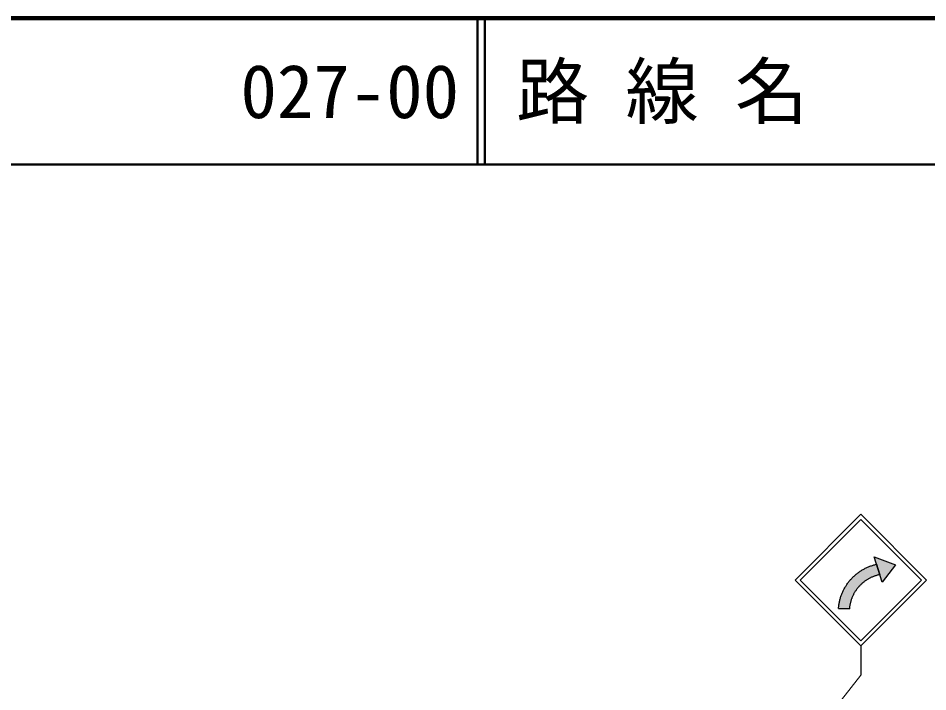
# Model space of a CAD drawing. Units: millimetres at full size, sheet at 1:1000; details may follow other scales. Extents: x 40000 to 680000, y 20000 to 380000.
# Drawn here: x 146309 to 208562, y 333930 to 380000 of the extents above; entities that cross this region are included whole.
import ezdxf
from ezdxf.enums import TextEntityAlignment as Align

# ---------------------------------------------------------------- set-up
doc = ezdxf.new("R2010")
doc.units = ezdxf.units.MM
doc.header["$LTSCALE"] = 1000
for name, color, linetype, lineweight in [('M-STR-HTXT', 7, 'Continuous', 13), ('M-STR-STRC', 7, 'Continuous', 25), ('M-TTL', 2, 'Continuous', 140), ('M-TTL-LINE', 7, 'Continuous', 50)]:
    doc.layers.add(name, color=color, linetype=linetype, lineweight=lineweight)
doc.layers.add('M-TTL-TXT', color=7, linetype='Continuous')
doc.styles.add('ＭＳ ゴシック', font='')
doc.styles.get('ＭＳ ゴシック').set_extended_font_data('MS Gothic')

msp = doc.modelspace()

# ---------------------------------------------------------------- hatches: boundary and pattern name
at = {"layer": 'M-STR-STRC'}
for points in [[(205273, 341938), (205229, 341929), (205185, 341919), (205141, 341908), (205097, 341897), (205054, 341885), (205010, 341872), (204967, 341858), (204925, 341843), (204882, 341828), (204840, 341812), (204798, 341796), (204756, 341778), (204715, 341760), (204674, 341741), (204633, 341722), (204593, 341702), (204553, 341681), (204514, 341659), (204474, 341637), (204435, 341614), (204397, 341590), (204359, 341566), (204322, 341541), (204284, 341515), (204248, 341489), (204212, 341462), (204176, 341434), (204141, 341406), (204106, 341377), (204072, 341348), (204038, 341318), (204005, 341287), (203972, 341256), (203940, 341224), (203908, 341192), (203877, 341159), (203847, 341126), (203817, 341092), (203788, 341057), (203759, 341023), (203731, 340987), (203704, 340951), (203677, 340915), (203651, 340878), (203626, 340841), (203601, 340803), (203577, 340765), (203553, 340726), (203531, 340688), (203509, 340648), (203487, 340608), (203466, 340568), (203446, 340528), (203427, 340487), (203408, 340446), (203391, 340405), (203373, 340363), (203357, 340321), (203341, 340278), (203326, 340236), (203312, 340193), (203299, 340150), (203286, 340107), (203274, 340063), (203263, 340019), (203253, 339976), (203243, 339931), (203234, 339887), (203226, 339843), (203219, 339798), (203212, 339754), (203206, 339709), (203201, 339664), (203197, 339619), (203197, 339615), (202454, 339616), (202456, 339655), (202461, 339713), (202467, 339770), (202474, 339828), (202482, 339886), (202491, 339943), (202501, 340000), (202512, 340057), (202524, 340114), (202537, 340171), (202551, 340227), (202566, 340283), (202581, 340339), (202598, 340395), (202616, 340450), (202635, 340505), (202655, 340559), (202675, 340614), (202697, 340667), (202720, 340721), (202743, 340774), (202767, 340827), (202793, 340879), (202819, 340931), (202846, 340982), (202874, 341033), (202903, 341083), (202933, 341133), (202964, 341182), (202995, 341231), (203027, 341279), (203061, 341327), (203095, 341374), (203130, 341421), (203165, 341466), (203202, 341512), (203239, 341556), (203277, 341600), (203316, 341643), (203355, 341686), (203395, 341728), (203436, 341769), (203478, 341809), (203520, 341849), (203563, 341888), (203607, 341926), (203652, 341964), (203697, 342000), (203742, 342036), (203789, 342071), (203836, 342105), (203883, 342139), (203931, 342171), (203980, 342203), (204029, 342234), (204079, 342264), (204129, 342293), (204180, 342321), (204231, 342349), (204282, 342375), (204335, 342401), (204387, 342426), (204440, 342449), (204493, 342472), (204547, 342494), (204601, 342515), (204656, 342535), (204711, 342554), (204766, 342572), (204821, 342589), (204877, 342605), (204933, 342620), (204990, 342634), (205046, 342648), (204880, 343167), (206350, 342603), (205439, 341419)], [(205046, 342648), (204990, 342634), (204933, 342620), (204877, 342605), (204821, 342589), (204766, 342572), (204711, 342554), (204656, 342535), (204601, 342515), (204547, 342494), (204493, 342472), (204440, 342449), (204387, 342426), (204335, 342401), (204282, 342375), (204231, 342349), (204180, 342321), (204129, 342293), (204079, 342264), (204029, 342234), (203980, 342203), (203931, 342171), (203883, 342139), (203836, 342105), (203789, 342071), (203742, 342036), (203697, 342000), (203652, 341964), (203607, 341926), (203563, 341888), (203520, 341849), (203478, 341809), (203436, 341769), (203395, 341728), (203355, 341686), (203316, 341643), (203277, 341600), (203239, 341556), (203202, 341512), (203165, 341466), (203130, 341421), (203095, 341374), (203061, 341327), (203027, 341279), (202995, 341231), (202964, 341182), (202933, 341133), (202903, 341083), (202874, 341033), (202846, 340982), (202819, 340931), (202793, 340879), (202767, 340827), (202743, 340774), (202720, 340721), (202697, 340667), (202675, 340614), (202655, 340559), (202635, 340505), (202616, 340450), (202598, 340395), (202581, 340339), (202566, 340283), (202551, 340227), (202537, 340171), (202524, 340114), (202512, 340057), (202501, 340000), (202491, 339943), (202482, 339886), (202474, 339828), (202467, 339770), (202461, 339713), (202456, 339655), (202454, 339616), (203197, 339615), (203201, 339664), (203206, 339709), (203212, 339754), (203219, 339798), (203226, 339843), (203234, 339887), (203243, 339931), (203253, 339976), (203263, 340019), (203274, 340063), (203286, 340107), (203299, 340150), (203312, 340193), (203326, 340236), (203341, 340278), (203357, 340321), (203373, 340363), (203391, 340405), (203408, 340446), (203427, 340487), (203446, 340528), (203466, 340568), (203487, 340608), (203509, 340648), (203531, 340688), (203553, 340726), (203577, 340765), (203601, 340803), (203626, 340841), (203651, 340878), (203677, 340915), (203704, 340951), (203731, 340987), (203759, 341023), (203788, 341057), (203817, 341092), (203847, 341126), (203877, 341159), (203908, 341192), (203940, 341224), (203972, 341256), (204005, 341287), (204038, 341318), (204072, 341348), (204106, 341377), (204141, 341406), (204176, 341434), (204212, 341462), (204248, 341489), (204284, 341515), (204322, 341541), (204359, 341566), (204397, 341590), (204435, 341614), (204474, 341637), (204514, 341659), (204553, 341681), (204593, 341702), (204633, 341722), (204674, 341741), (204715, 341760), (204756, 341778), (204798, 341796), (204840, 341812), (204882, 341828), (204925, 341843), (204967, 341858), (205010, 341872), (205054, 341885), (205097, 341897), (205141, 341908), (205185, 341919), (205229, 341929), (205273, 341938)]]:
    msp.add_hatch(color=256, dxfattribs=at).paths.add_polyline_path(points)

# ---------------------------------------------------------------- linework, layer by layer
at = {"layer": 'M-STR-HTXT'}
msp.add_line((184308, 309989), (203974, 335070), dxfattribs=at)
at = {"layer": 'M-STR-STRC'}
for p, q in [((199474, 341570), (203974, 346070)), ((199827, 341570), (203974, 345716)), ((208474, 341569), (203974, 346070)), ((208120, 341569), (203974, 345716)), ((205439, 341419), (204880, 343167)), ((204880, 343167), (206350, 342603)), ((206350, 342603), (205439, 341419)), ((199474, 341570), (203974, 337069)), ((199827, 341570), (203974, 337423)), ((203974, 337069), (208474, 341569)), ((203974, 337423), (208120, 341569)), ((202454, 339616), (203197, 339615)), ((203974, 337069), (203974, 335070))]:
    msp.add_line(p, q, dxfattribs=at)
for points in [[(204880, 343167), (206350, 342603), (205439, 341419)], [(204880, 343167), (206350, 342603), (205439, 341419)], [(205046, 342648), (204880, 343167), (206350, 342603), (205439, 341419), (205273, 341938)], [(205046, 342648), (205273, 341938), (205273, 341938), (205229, 341929), (205185, 341919), (205141, 341908), (205097, 341897), (205054, 341885), (205010, 341872), (204967, 341858), (204925, 341843), (204882, 341828), (204840, 341812), (204798, 341796), (204756, 341778), (204715, 341760), (204674, 341741), (204633, 341722), (204593, 341702), (204553, 341681), (204514, 341659), (204474, 341637), (204435, 341614), (204397, 341590), (204359, 341566), (204322, 341541), (204284, 341515), (204248, 341489), (204212, 341462), (204176, 341434), (204141, 341406), (204106, 341377), (204072, 341348), (204038, 341318), (204005, 341287), (203972, 341256), (203940, 341224), (203908, 341192), (203877, 341159), (203847, 341126), (203817, 341092), (203788, 341057), (203759, 341023), (203731, 340987), (203704, 340951), (203677, 340915), (203651, 340878), (203626, 340841), (203601, 340803), (203577, 340765), (203553, 340726), (203531, 340688), (203509, 340648), (203487, 340608), (203466, 340568), (203446, 340528), (203427, 340487), (203408, 340446), (203391, 340405), (203373, 340363), (203357, 340321), (203341, 340278), (203326, 340236), (203312, 340193), (203299, 340150), (203286, 340107), (203274, 340063), (203263, 340019), (203253, 339976), (203243, 339931), (203234, 339887), (203226, 339843), (203219, 339798), (203212, 339754), (203206, 339709), (203201, 339664), (203197, 339619), (203197, 339615), (203197, 339615), (202454, 339616), (202454, 339616), (202456, 339655), (202461, 339713), (202467, 339770), (202474, 339828), (202482, 339886), (202491, 339943), (202501, 340000), (202512, 340057), (202524, 340114), (202537, 340171), (202551, 340227), (202566, 340283), (202581, 340339), (202598, 340395), (202616, 340450), (202635, 340505), (202655, 340559), (202675, 340614), (202697, 340667), (202720, 340721), (202743, 340774), (202767, 340827), (202793, 340879), (202819, 340931), (202846, 340982), (202874, 341033), (202903, 341083), (202933, 341133), (202964, 341182), (202995, 341231), (203027, 341279), (203061, 341327), (203095, 341374), (203130, 341421), (203165, 341466), (203202, 341512), (203239, 341556), (203277, 341600), (203316, 341643), (203355, 341686), (203395, 341728), (203436, 341769), (203478, 341809), (203520, 341849), (203563, 341888), (203607, 341926), (203652, 341964), (203697, 342000), (203742, 342036), (203789, 342071), (203836, 342105), (203883, 342139), (203931, 342171), (203980, 342203), (204029, 342234), (204079, 342264), (204129, 342293), (204180, 342321), (204231, 342349), (204282, 342375), (204335, 342401), (204387, 342426), (204440, 342449), (204493, 342472), (204547, 342494), (204601, 342515), (204656, 342535), (204711, 342554), (204766, 342572), (204821, 342589), (204877, 342605), (204933, 342620), (204990, 342634)]]:
    msp.add_lwpolyline(points, close=True, dxfattribs=at)
at = {"layer": 'M-TTL'}
msp.add_line((680000, 380000), (40000, 380000), dxfattribs=at)
at = {"layer": 'M-TTL-LINE'}
for p, q in [((177750, 380000), (177750, 370000)), ((178250, 380000), (178250, 370000)), ((40000, 370000), (680000, 370000))]:
    msp.add_line(p, q, dxfattribs=at)

# ---------------------------------------------------------------- texts
at = {"layer": 'M-TTL-TXT', "style": 'ＭＳ ゴシック'}
for s, p in [('路 線 名', (180380, 375000)), ('027-00', (161521, 375000))]:
    msp.add_text(s, height=3666, dxfattribs=at).set_placement(p, align=Align.MIDDLE_LEFT)

doc.saveas('drawing.dxf')
